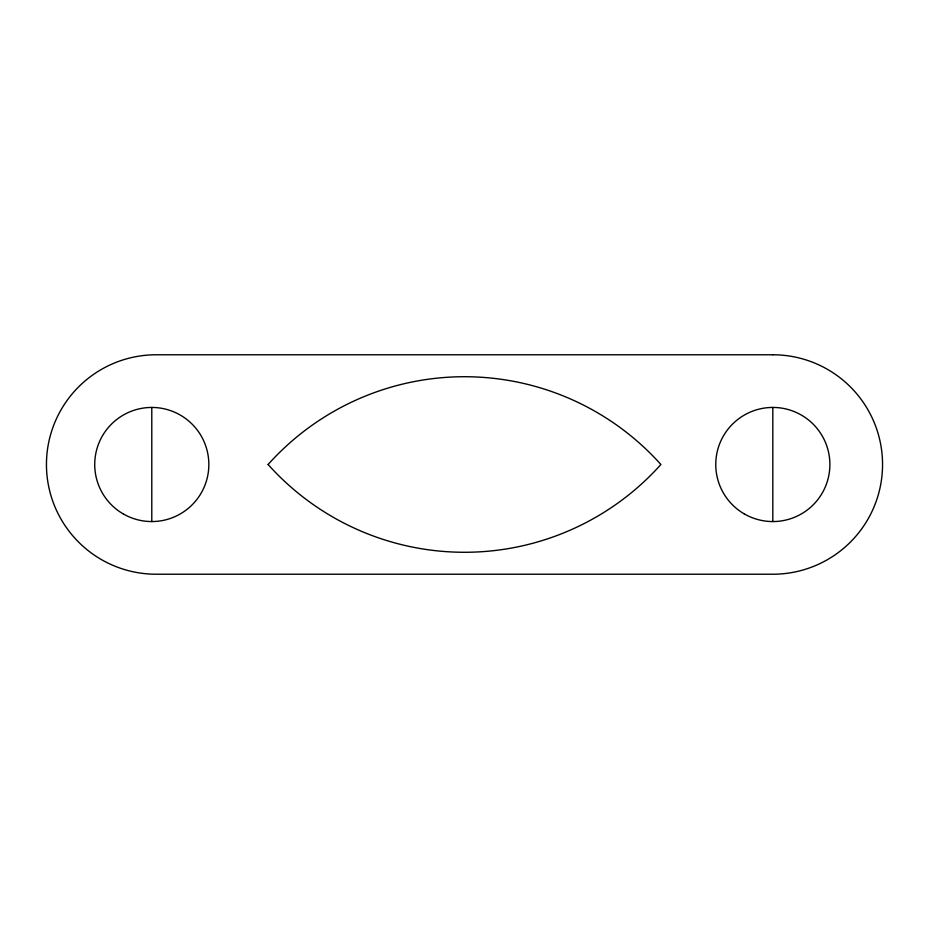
<?xml version="1.0" encoding="UTF-8"?>
<svg xmlns="http://www.w3.org/2000/svg" width="929" height="929" viewBox="0 0 929 929"><rect width="100%" height="100%" fill="white"/><g stroke="black" fill="none" stroke-linecap="round" stroke-linejoin="round"><path stroke-width="1.39" d="M772.823 407.448L772.823 521.552M151.787 407.448L151.787 521.552M772.823 354.773L156.177 354.773A109.727 109.727 0 0 0 46.45 464.5A109.727 109.727 0 0 0 156.177 574.227L772.823 574.227A109.727 109.727 0 0 0 882.55 464.5A109.727 109.727 0 0 0 772.823 354.773M268.098 464.5A263.615 263.615 0 0 0 660.902 464.5A263.615 263.615 0 0 0 268.098 464.5M123.255 513.911A57.052 57.052 0 0 0 208.839 464.5A57.052 57.052 0 0 0 123.255 415.089A57.052 57.052 0 0 0 123.255 513.911M744.292 513.911A57.052 57.052 0 0 0 829.887 464.5A57.052 57.052 0 0 0 744.292 415.089A57.052 57.052 0 0 0 744.292 513.911"/></g></svg>
